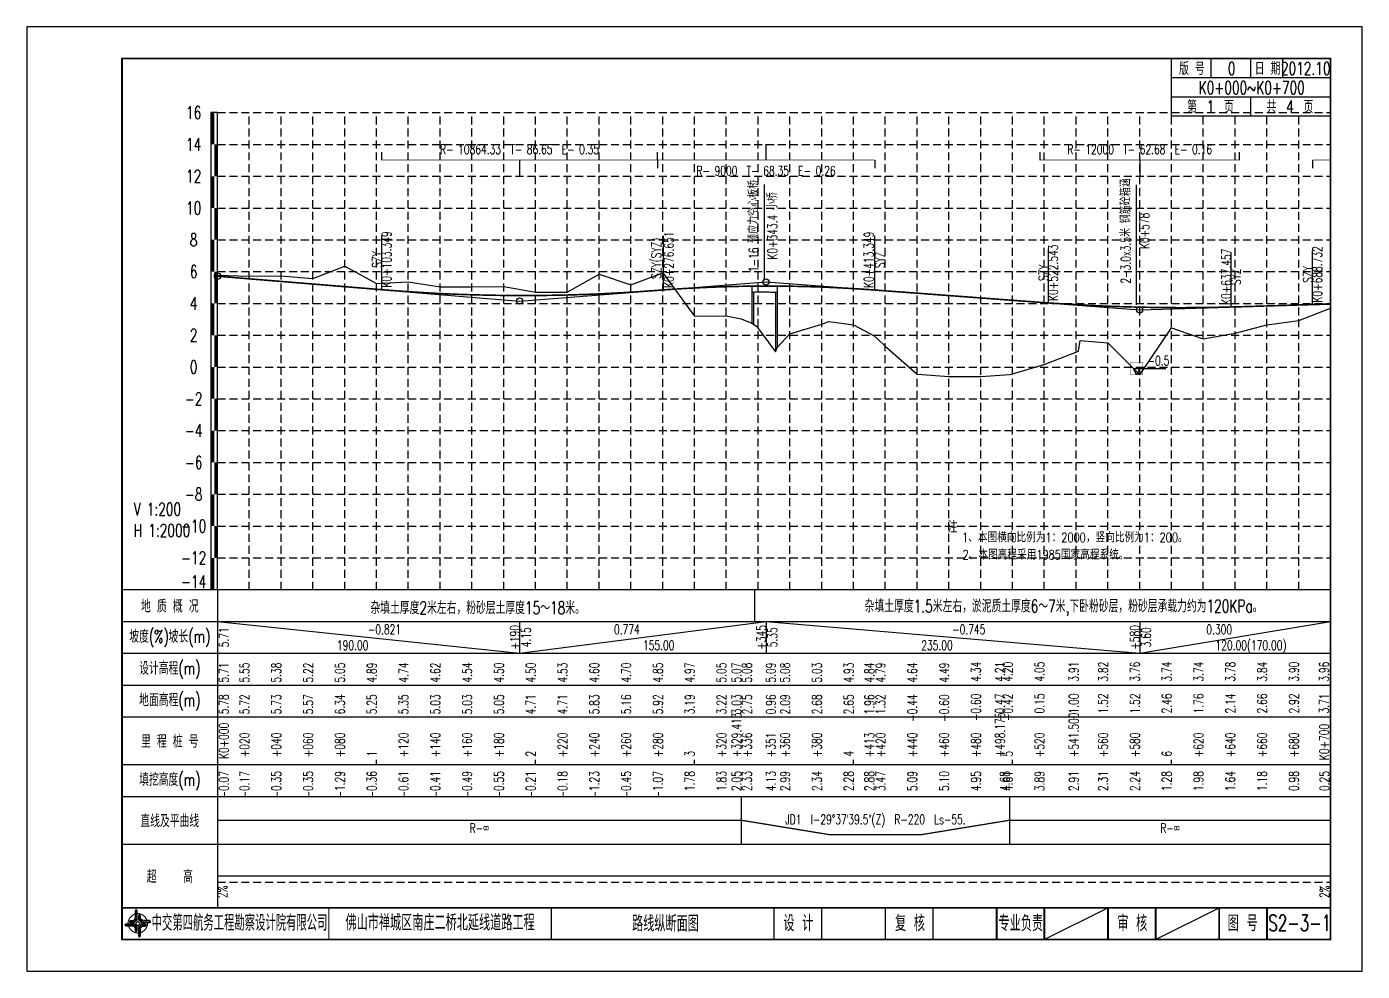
# Model space of a CAD drawing. Header units: inches. Extents: x 284 to 3896, y 3838 to 5329.
# Drawn here: x 284 to 1124, y 4735 to 5329 of the extents above; entities that cross this region are included whole.
import ezdxf
from ezdxf.enums import TextEntityAlignment as Align

# ---------------------------------------------------------------- set-up
doc = ezdxf.new("R2010")
doc.units = ezdxf.units.IN
doc.header["$LTSCALE"] = 10
doc.linetypes.add('DASHED', pattern=[0.75, 0.5, -0.25])
for name, color, linetype in [('BPD1', 5, 'Continuous'), ('dmx', 7, 'Continuous'), ('pm', 7, 'Continuous'), ('shuju', 7, 'Continuous'), ('sjx', 1, 'Continuous'), ('xuxian', 6, 'ByLayer'), ('变坡点', 5, 'Continuous'), ('图框', 7, 'Continuous'), ('左超高', 6, 'ByLayer'), ('文字', 7, 'Continuous'), ('构造物', 6, 'Continuous'), ('标尺', 3, 'Continuous'), ('栏目', 3, 'Continuous'), ('桥梁', 6, 'Continuous'), ('次轮廓线', 7, 'Continuous'), ('网格', 250, 'ByLayer'), ('网格1', 252, 'ByLayer'), ('超高中心', 7, 'Continuous')]:
    doc.layers.add(name, color=color, linetype=linetype)
doc.styles.get("Standard").update_dxf_attribs({"font": 'simplex1.shx', "width": 0.7, "bigfont": 'hztxt.shx'})
doc.styles.add('变坡点', font='simplex1.shx', dxfattribs={"width": 0.7, "bigfont": 'hztxt.shx'})

# ---------------------------------------------------------------- blocks, each defined once
blk = doc.blocks.new('tb')
at = {"lineweight": -3}
h = blk.add_hatch(color=256, dxfattribs=at)
h.paths.add_polyline_path([(-1.23, -0.13), (-3.78, -0.14), (-4.14, -0.41), (-1.4, -0.44), (-0.56, -1.24), (-0.54, -2.62), (-0.27, -2.2), (-0.26, -1.06)])
h.paths.add_polyline_path([(0.13, -1.08), (0.14, -3.86), (0.41, -4.26), (0.44, -1.24), (1.25, -0.43), (2.66, -0.43), (2.26, -0.16), (1.07, -0.15)])
h.paths.add_polyline_path([(1.08, 0.3), (3.62, 0.3), (4.02, 0.56), (1.25, 0.57), (0.43, 1.39), (0.43, 2.8), (0.16, 2.41), (0.15, 1.24)])
h.paths.add_polyline_path([(-0.28, 1.21), (-0.28, 3.99), (-0.56, 4.39), (-0.57, 1.41), (-1.38, 0.6), (-2.74, 0.56), (-2.33, 0.3), (-1.2, 0.29)])
for p, q in [((-0.56, 4.39), (-0.57, 1.41)), ((-1.38, 0.6), (-2.74, 0.56)), ((-0.57, 1.41), (-1.38, 0.6)), ((0.43, 2.8), (0.43, 1.39)), ((0.43, 1.39), (1.25, 0.57)), ((1.25, 0.57), (4.02, 0.56)), ((-4.14, -0.41), (-1.4, -0.44)), ((-1.4, -0.44), (-0.56, -1.24)), ((-0.56, -1.24), (-0.54, -2.62)), ((0.41, -4.26), (0.44, -1.24)), ((0.44, -1.24), (1.25, -0.43)), ((1.25, -0.43), (2.66, -0.43))]:
    blk.add_line(p, q, dxfattribs=at)
at = {"lineweight": -3, "flags": 128}
for points in [[(-0.9, 3.99), (-0.9, 1.58), (-1.53, 0.91), (-2.34, 0.91), (-2.74, 0.56), (-2.33, 0.3), (-1.2, 0.29), (-0.28, 1.21), (-0.28, 3.99), (-0.56, 4.39)], [(-0.04, 0.77), (0.68, 0.04), (-0.04, -0.69), (-0.77, 0.05)], [(3.62, 0.92), (1.43, 0.92), (0.77, 1.54), (0.77, 2.38), (0.43, 2.8), (0.16, 2.41), (0.15, 1.24), (1.08, 0.3), (3.62, 0.3), (4.02, 0.56)], [(-3.73, -0.76), (-1.54, -0.76), (-0.89, -1.39), (-0.89, -2.21), (-0.54, -2.62), (-0.27, -2.2), (-0.26, -1.06), (-1.23, -0.13), (-3.78, -0.14), (-4.14, -0.41)], [(0.75, -3.85), (0.75, -1.43), (1.4, -0.78), (2.26, -0.78), (2.66, -0.43), (2.26, -0.16), (1.07, -0.15), (0.13, -1.08), (0.14, -3.86), (0.41, -4.26)]]:
    blk.add_lwpolyline(points, close=True, dxfattribs=at)
at = {"lineweight": -3, "const_width": 0.35, "flags": 128}
for points in [[(-0.9, 3.02, 0.324167), (-3.16, -0.14)], [(2.88, 0.92, 0.324403), (-0.24, 3.15)], [(0.75, -2.86, 0.325418), (3.02, 0.26)], [(-2.98, -0.76, 0.322976), (0.14, -2.98)]]:
    blk.add_lwpolyline(points, format="xyb", dxfattribs=at)
blk = doc.blocks.new('123')
at = {"linetype": 'Continuous'}
blk.add_lwpolyline([(1123.87, 4734.71), (1123.87, 5328.71), (283.87, 5328.71), (283.87, 4734.71)], close=True, dxfattribs=at)

msp = doc.modelspace()

# ---------------------------------------------------------------- linework, layer by layer
for p, q in [((1073.87, 5296.71), (1073.87, 5308.71)), ((923.87, 4754.71), (963.87, 4774.71))]:
    msp.add_line(p, q)
at = {"linetype": 'Continuous', "const_width": 1.2}
msp.add_lwpolyline([(1103.87, 5308.71), (343.87, 5308.71), (343.87, 4754.71), (1103.87, 4754.71), (1103.87, 5308.71)], dxfattribs=at)
at = {"const_width": 0.8}
msp.add_lwpolyline([(343.87, 4774.71), (1103.87, 4774.71)], dxfattribs=at)
at = {"layer": 'BPD1', "color": 7}
for p, q in [((403.87, 4954.71), (593.87, 4934.71)), ((593.87, 4934.71), (748.87, 4954.71)), ((748.87, 4954.71), (983.87, 4934.71)), ((983.87, 4954.71), (983.87, 4934.71)), ((983.87, 4934.71), (1103.87, 4954.71))]:
    msp.add_line(p, q, dxfattribs=at)
at = {"layer": 'BPD1', "color": 7, "const_width": 0.2, "flags": 128}
for points in [[(977.87, 5117.71), (977.87, 5109.71)], [(977.87, 5117.71), (985.87, 5117.71)], [(985.87, 5117.71), (985.87, 5109.71)], [(977.87, 5109.71), (985.87, 5109.71)]]:
    msp.add_lwpolyline(points, dxfattribs=at)
at = {"layer": 'BPD1', "color": 7}
msp.add_lwpolyline([(983.87, 5113.71), (981.87, 5109.71), (979.87, 5113.71), (1000.34, 5113.71)], dxfattribs=at)
at = {"layer": 'dmx', "flags": 128}
msp.add_lwpolyline([(403.87, 5172.52), (423.87, 5171.88), (443.87, 5172.03), (463.87, 5170.41), (483.87, 5178.15), (503.87, 5167.17), (523.87, 5168.19), (543.87, 5165.06), (563.87, 5165.05), (583.87, 5165.26), (603.87, 5161.8), (623.87, 5161.85), (643.87, 5173.02), (663.87, 5166.29), (683.87, 5173.9), (703.87, 5146.63), (723.87, 5146.92), (733.28, 5144.97), (739.87, 5142.26), (742.87, 5140.36), (754.87, 5124.29), (755.87, 5126.9), (763.87, 5135.59), (783.87, 5141.56), (788.28, 5143.4), (803.87, 5141.23), (816.87, 5134.36), (818.87, 5132.44), (823.87, 5127.92), (843.87, 5110.27), (847.04, 5110.01), (863.87, 5108.68), (883.87, 5108.67), (902.04, 5110.02), (903.87, 5110.53), (923.87, 5116.26), (945.37, 5124.76), (946.37, 5131.48), (963.87, 5129.89), (983.87, 5109.71), (1003.87, 5139.3), (1023.87, 5132.36), (1043.87, 5136.08), (1063.87, 5141.29), (1083.87, 5143.96), (1103.87, 5151.77)], dxfattribs=at)
at = {"layer": 'pm', "flags": 128}
msp.add_lwpolyline([(403.87, 4829.71, 0.8, 0.8, 0), (733.28, 4829.71, 0.8, 0.8, 0), (788.28, 4820.71, 0.8, 0.8, 0), (847.04, 4820.71, 0.8, 0.8, 0), (902.04, 4829.71, 0.8, 0.8, 0), (1103.87, 4829.71, 0.8, 0.8, 0)], format="xyseb", dxfattribs=at)
at = {"layer": 'shuju'}
for p, q in [((593.87, 4954.71), (593.87, 4934.71)), ((748.87, 4954.71), (748.87, 4934.71)), ((343.87, 4914.71), (1103.87, 4914.71)), ((343.87, 4894.71), (1103.87, 4894.71)), ((343.87, 4864.71), (1103.87, 4864.71)), ((503.87, 4864.71), (503.87, 4867.71)), ((603.87, 4864.71), (603.87, 4867.71)), ((703.87, 4864.71), (703.87, 4867.71)), ((803.87, 4864.71), (803.87, 4867.71)), ((903.87, 4864.71), (903.87, 4867.71)), ((1003.87, 4864.71), (1003.87, 4867.71))]:
    msp.add_line(p, q, dxfattribs=at)
at = {"layer": 'sjx', "const_width": 1, "flags": 128}
msp.add_lwpolyline([(403.87, 5171.81), (507.21, 5163.33), (512.21, 5162.93), (517.21, 5162.55), (522.21, 5162.2), (527.21, 5161.87), (532.21, 5161.56), (537.21, 5161.28), (542.21, 5161.02), (547.21, 5160.78), (552.21, 5160.57), (557.21, 5160.37), (562.21, 5160.2), (567.21, 5160.06), (572.21, 5159.94), (577.21, 5159.84), (582.21, 5159.76), (587.21, 5159.71), (592.21, 5159.67), (597.21, 5159.67), (602.21, 5159.68), (607.21, 5159.72), (612.21, 5159.78), (617.21, 5159.87), (622.21, 5159.97), (627.21, 5160.1), (632.21, 5160.26), (637.21, 5160.43), (642.21, 5160.63), (647.21, 5160.85), (652.21, 5161.1), (657.21, 5161.37), (662.21, 5161.66), (667.21, 5161.97), (672.21, 5162.31), (677.21, 5162.67), (680.52, 5162.92), (685.52, 5163.3), (690.52, 5163.64), (695.52, 5163.96), (700.52, 5164.25), (705.52, 5164.51), (710.52, 5164.74), (715.52, 5164.95), (720.52, 5165.13), (725.52, 5165.28), (730.52, 5165.4), (735.52, 5165.5), (740.52, 5165.57), (745.52, 5165.61), (750.52, 5165.62), (755.52, 5165.6), (760.52, 5165.56), (765.52, 5165.49), (770.52, 5165.39), (775.52, 5165.26), (780.52, 5165.11), (785.52, 5164.93), (790.52, 5164.72), (795.52, 5164.48), (800.52, 5164.21), (805.52, 5163.92), (810.52, 5163.6), (815.52, 5163.25), (817.21, 5163.12), (921.18, 5155.38), (926.18, 5155.02), (931.18, 5154.68), (936.18, 5154.36), (941.18, 5154.06), (946.18, 5153.78), (951.18, 5153.52), (956.18, 5153.29), (961.18, 5153.07), (966.18, 5152.87), (971.18, 5152.7), (976.18, 5152.55), (981.18, 5152.41), (986.18, 5152.3), (991.18, 5152.21), (996.18, 5152.14), (1001.18, 5152.09), (1006.18, 5152.06), (1011.18, 5152.05), (1016.18, 5152.07), (1021.18, 5152.1), (1026.18, 5152.16), (1031.18, 5152.23), (1036.18, 5152.33), (1041.18, 5152.45), (1046.18, 5152.58), (1046.55, 5152.59), (1092.6, 5153.98), (1097.6, 5154.12), (1102.6, 5154.25), (1103.87, 5154.28)], dxfattribs=at)
at = {"layer": 'xuxian'}
for p, q in [((733.28, 4844.71), (733.28, 4814.71)), ((902.04, 4844.71), (902.04, 4814.71))]:
    msp.add_line(p, q, dxfattribs=at)
at = {"layer": '变坡点'}
for p, q in [((748.87, 5244.85), (748.87, 5254.85)), ((507.21, 5244.85), (507.21, 5249.85)), ((593.87, 5244.85), (593.87, 5234.85)), ((680.52, 5244.85), (680.52, 5249.85)), ((680.52, 5244.85), (680.52, 5239.85)), ((817.21, 5244.85), (817.21, 5239.85)), ((921.18, 5244.85), (921.18, 5249.85)), ((983.87, 5244.85), (983.87, 5234.85)), ((1046.55, 5244.85), (1046.55, 5249.85)), ((1092.6, 5244.85), (1092.6, 5239.85)), ((507.21, 5163.33), (507.21, 5197.33)), ((684.29, 5163.21), (684.29, 5197.21)), ((684.29, 5163.21), (684.29, 5197.21)), ((817.21, 5163.12), (817.21, 5197.12)), ((926.41, 5154.99), (926.41, 5188.99)), ((1041.32, 5152.44), (1041.32, 5186.44)), ((1092.6, 5153.98), (1092.6, 5187.98))]:
    msp.add_line(p, q, dxfattribs=at)
at = {"layer": '变坡点', "flags": 128}
for points in [[(507.21, 5244.85, 0.5, 0.5, 0), (680.52, 5244.85, 0.5, 0.5, 0)], [(680.52, 5244.85, 0.5, 0.5, 0), (817.21, 5244.85, 0.5, 0.5, 0)], [(921.18, 5244.85, 0.5, 0.5, 0), (1046.55, 5244.85, 0.5, 0.5, 0)], [(1092.6, 5244.85, 0.5, 0.5, 0), (1103.87, 5244.85, 0.5, 0.5, 0)]]:
    msp.add_lwpolyline(points, format="xyseb", dxfattribs=at)
msp.add_lwpolyline([(403.87, 5171.81), (593.87, 5156.21), (748.87, 5168.21), (983.87, 5150.71), (1103.87, 5154.31)], dxfattribs=at)
at = {"layer": '变坡点'}
for centre in [(403.87, 5171.81), (748.87, 5168.21), (593.87, 5156.21), (983.87, 5150.71)]:
    msp.add_circle(centre, 2, dxfattribs=at)
at = {"layer": '图框', "const_width": 0.8}
msp.add_lwpolyline([(473.87, 4774.71), (473.87, 4754.71)], dxfattribs=at)
at = {"layer": '左超高', "color": 7, "linetype": 'DASHED', "flags": 128}
msp.add_lwpolyline([(403.87, 4790.71), (1103.87, 4790.71)], dxfattribs=at)
at = {"layer": '文字'}
msp.add_line((993.87, 4754.71), (1033.87, 4774.71), dxfattribs=at)
for points, const_width in [([(613.87, 4754.71), (613.87, 4774.71)], 0.8), ([(753.87, 4754.71), (753.87, 4774.71)], 0.8), ([(783.87, 4754.71), (783.87, 4774.71)], 0.8), ([(823.87, 4754.71), (823.87, 4774.71)], 0.8), ([(853.87, 4754.71), (853.87, 4774.71)], 0.8), ([(893.87, 4754.71), (893.87, 4774.71)], 1.2), ([(893.87, 4754.71), (893.87, 4774.71)], 1.2), ([(923.87, 4754.71), (923.87, 4774.71)], 1.2), ([(963.87, 4754.71), (963.87, 4774.71)], 1.2), ([(993.87, 4754.71), (993.87, 4774.71)], 1.2), ([(1033.87, 4754.71), (1033.87, 4774.71)], 1.2), ([(1063.87, 4754.71), (1063.87, 4774.71)], 1.2)]:
    msp.add_lwpolyline(points, dxfattribs=dict(at, const_width=const_width))
at = {"layer": '构造物'}
msp.add_line((981.87, 5153.86), (981.87, 5229.22), dxfattribs=at)
at = {"layer": '标尺'}
for p, q in [((403.87, 5274.71), (399.87, 5274.71)), ((399.87, 4974.71), (399.87, 5274.71)), ((403.87, 4974.71), (403.87, 5274.71)), ((343.87, 4974.71), (1103.87, 4974.71))]:
    msp.add_line(p, q, dxfattribs=at)
at = {"layer": '标尺', "flags": 128}
for points in [[(400.87, 5254.71, 2, 2, 0), (400.87, 5274.71, 2, 2, 0)], [(402.87, 5234.71, 2, 2, 0), (402.87, 5254.71, 2, 2, 0)], [(400.87, 5214.71, 2, 2, 0), (400.87, 5234.71, 2, 2, 0)], [(402.87, 5194.71, 2, 2, 0), (402.87, 5214.71, 2, 2, 0)], [(400.87, 5174.71, 2, 2, 0), (400.87, 5194.71, 2, 2, 0)], [(402.87, 5154.71, 2, 2, 0), (402.87, 5174.71, 2, 2, 0)], [(400.87, 5134.71, 2, 2, 0), (400.87, 5154.71, 2, 2, 0)], [(402.87, 5114.71, 2, 2, 0), (402.87, 5134.71, 2, 2, 0)], [(400.87, 5094.71, 2, 2, 0), (400.87, 5114.71, 2, 2, 0)], [(402.87, 5074.71, 2, 2, 0), (402.87, 5094.71, 2, 2, 0)], [(400.87, 5054.71, 2, 2, 0), (400.87, 5074.71, 2, 2, 0)], [(402.87, 5034.71, 2, 2, 0), (402.87, 5054.71, 2, 2, 0)], [(400.87, 5014.71, 2, 2, 0), (400.87, 5034.71, 2, 2, 0)], [(402.87, 4994.71, 2, 2, 0), (402.87, 5014.71, 2, 2, 0)], [(400.87, 4974.71, 2, 2, 0), (400.87, 4994.71, 2, 2, 0)]]:
    msp.add_lwpolyline(points, format="xyseb", dxfattribs=at)
at = {"layer": '栏目'}
for p, q in [((343.87, 4974.71), (343.87, 4774.71)), ((403.87, 4974.71), (403.87, 4774.71)), ((741.79, 4954.71), (741.79, 4974.71)), ((343.87, 4954.71), (1103.87, 4954.71)), ((343.87, 4934.71), (1103.87, 4934.71)), ((343.87, 4844.71), (1103.87, 4844.71)), ((343.87, 4814.71), (1103.87, 4814.71)), ((343.87, 4774.71), (1103.87, 4774.71))]:
    msp.add_line(p, q, dxfattribs=at)
at = {"layer": '桥梁', "color": 6}
msp.add_line((747.87, 5169.37), (747.87, 5229.47), dxfattribs=at)
at = {"layer": '桥梁'}
for p, q in [((739.87, 5165.78), (739.87, 5142.26)), ((740.87, 5161.88), (740.87, 5141.63)), ((754.87, 5161.86), (754.87, 5124.29)), ((755.87, 5165.75), (755.87, 5126.9))]:
    msp.add_line(p, q, dxfattribs=at)
at = {"layer": '桥梁', "flags": 128}
msp.add_lwpolyline([(739.87, 5161.88), (740.87, 5161.88), (741.87, 5161.89), (742.87, 5161.89), (743.87, 5161.9), (744.87, 5161.9), (745.87, 5161.9), (746.87, 5161.9), (747.87, 5161.9), (748.87, 5161.9), (749.87, 5161.89), (750.87, 5161.89), (751.87, 5161.88), (752.87, 5161.88), (753.87, 5161.87), (754.87, 5161.86), (755.87, 5161.85)], dxfattribs=at)
at = {"layer": '次轮廓线'}
for p, q in [((1003.87, 5272.71), (1003.87, 5308.71)), ((1028.87, 5296.71), (1028.87, 5308.71)), ((1053.87, 5296.71), (1053.87, 5308.71)), ((1003.87, 5296.71), (1103.87, 5296.71)), ((1003.87, 5284.71), (1103.87, 5284.71)), ((1053.87, 5272.71), (1053.87, 5284.71)), ((1003.87, 5272.71), (1103.87, 5272.71))]:
    msp.add_line(p, q, dxfattribs=at)
at = {"layer": '网格', "linetype": 'DASHED'}
for p, q in [((403.87, 5274.71), (1103.87, 5274.71)), ((423.87, 4974.71), (423.87, 5274.71)), ((443.87, 4974.71), (443.87, 5274.71)), ((463.87, 4974.71), (463.87, 5274.71)), ((483.87, 4974.71), (483.87, 5274.71)), ((523.87, 4974.71), (523.87, 5274.71)), ((543.87, 4974.71), (543.87, 5274.71)), ((563.87, 4974.71), (563.87, 5274.71)), ((583.87, 4974.71), (583.87, 5274.71)), ((623.87, 4974.71), (623.87, 5274.71)), ((643.87, 4974.71), (643.87, 5274.71)), ((663.87, 4974.71), (663.87, 5274.71)), ((683.87, 4974.71), (683.87, 5274.71)), ((723.87, 4974.71), (723.87, 5274.71)), ((743.87, 4974.71), (743.87, 5274.71)), ((763.87, 4974.71), (763.87, 5274.71)), ((783.87, 4974.71), (783.87, 5274.71)), ((823.87, 4974.71), (823.87, 5274.71)), ((843.87, 4974.71), (843.87, 5274.71)), ((863.87, 4974.71), (863.87, 5274.71)), ((883.87, 4974.71), (883.87, 5274.71)), ((923.87, 4974.71), (923.87, 5274.71)), ((943.87, 4974.71), (943.87, 5274.71)), ((963.87, 4974.71), (963.87, 5274.71)), ((983.87, 4974.71), (983.87, 5274.71)), ((1023.87, 4974.71), (1023.87, 5274.71)), ((1043.87, 4974.71), (1043.87, 5274.71)), ((1063.87, 4974.71), (1063.87, 5274.71)), ((1083.87, 4974.71), (1083.87, 5274.71)), ((403.87, 5254.71), (1103.87, 5254.71)), ((783.87, 5244.85), (783.87, 5254.85)), ((403.87, 5234.71), (1103.87, 5234.71)), ((403.87, 5194.71), (1103.87, 5194.71)), ((403.87, 5174.71), (1103.87, 5174.71)), ((403.87, 5154.71), (1103.87, 5154.71)), ((403.87, 5134.71), (1103.87, 5134.71)), ((403.87, 5094.71), (1103.87, 5094.71)), ((403.87, 5074.71), (1103.87, 5074.71)), ((403.87, 5054.71), (1103.87, 5054.71)), ((403.87, 5034.71), (1103.87, 5034.71)), ((403.87, 4994.71), (1103.87, 4994.71))]:
    msp.add_line(p, q, dxfattribs=at)
at = {"layer": '网格1', "linetype": 'DASHED'}
for p, q in [((503.87, 4974.71), (503.87, 5274.71)), ((603.87, 4974.71), (603.87, 5274.71)), ((703.87, 4974.71), (703.87, 5274.71)), ((803.87, 4974.71), (803.87, 5274.71)), ((903.87, 4974.71), (903.87, 5274.71)), ((1003.87, 4974.71), (1003.87, 5274.71)), ((403.87, 5214.71), (1103.87, 5214.71)), ((403.87, 5114.71), (1103.87, 5114.71)), ((403.87, 5014.71), (1103.87, 5014.71))]:
    msp.add_line(p, q, dxfattribs=at)
at = {"layer": '超高中心'}
msp.add_line((403.87, 4794.71), (1103.87, 4794.71), dxfattribs=at)

# ---------------------------------------------------------------- block references
at = {"layer": '图框', "lineweight": -3, "xscale": 2, "yscale": 2, "zscale": 2}
msp.add_blockref('tb', (353.86, 4764.72), dxfattribs=at)
at = {"layer": '栏目'}
msp.add_blockref('123', (0, 0), dxfattribs=at)

# ---------------------------------------------------------------- texts
at = {"width": 0.7}
for s, p in [('版 号', (1016.69, 5302.39)), ('0', (1041.69, 5302.39)), ('日 期', (1064.31, 5302.39)), ('2012.10', (1088.28, 5302.39)), ('K0+000~K0+700', (1054.34, 5290.39)), ('第\u30001\u3000页', (1028.37, 5278.39)), ('共\u30004\u3000页', (1078.37, 5278.39))]:
    msp.add_text(s, height=8, dxfattribs=at).set_placement(p, align=Align.MIDDLE_CENTER)
at = {"insert": (351.21, 5029.29), "char_height": 8, "width": 59.6333, "attachment_point": 1}
msp.add_mtext('V 1:200\\P\\pt32;H 1:2000', dxfattribs=at)
at = {"layer": 'BPD1', "color": 7, "width": 0.7}
msp.add_text('-0.5', height=6, dxfattribs=at).set_placement((988.87, 5115.71))
for s, p in [('-0.821', (508.87, 4946.71)), ('0.774', (661.37, 4946.71)), ('-0.745', (876.37, 4946.71)), ('0.300', (1033.87, 4946.71)), ('190.00', (488.87, 4936.71)), ('155.00', (681.37, 4936.71)), ('235.00', (856.37, 4936.71)), ('120.00(170.00)', (1053.87, 4936.71))]:
    msp.add_text(s, height=6, dxfattribs=at).set_placement(p, align=Align.CENTER)
at = {"layer": 'pm', "width": 0.7}
for s, p in [('JD1  I-29°37′39.5″(Z)  R-220  Ls-55.', (817.66, 4829.79)), ('R-∞', (568.57, 4824.71)), ('R-∞', (1002.95, 4824.71))]:
    msp.add_text(s, height=6, dxfattribs=at).set_placement(p, align=Align.MIDDLE)
at = {"layer": 'shuju', "width": 0.7}
for s, p in [('5.71', (407.87, 4944.71)), ('+190', (590.87, 4944.71)), ('4.15', (597.87, 4944.71)), ('+345', (745.87, 4944.71)), ('5.35', (752.87, 4944.71)), ('+580', (980.87, 4944.71)), ('3.60', (987.87, 4944.71)), ('2%', (406.87, 4784.71)), ('2%', (406.87, 4784.71)), ('2%', (1100.12, 4784.71)), ('2%', (1100.12, 4784.71))]:
    msp.add_text(s, height=6, rotation=90, dxfattribs=at).set_placement(p, align=Align.MIDDLE)
for s, p in [('5.71', (404.87, 4928.85)), ('5.78', (404.87, 4908.85)), ('-0.07', (404.87, 4860.61))]:
    msp.add_text(s, height=6, rotation=90, dxfattribs=at).set_placement(p, align=Align.TOP_RIGHT)
for s, p in [('5.55', (423.87, 4928.85)), ('5.38', (443.87, 4928.85)), ('5.22', (463.87, 4928.85)), ('5.05', (483.87, 4928.85)), ('4.89', (503.87, 4928.85)), ('4.74', (523.87, 4928.85)), ('4.62', (543.87, 4928.85)), ('4.54', (563.87, 4928.85)), ('4.50', (583.87, 4928.85)), ('4.50', (603.87, 4928.85)), ('4.53', (623.87, 4928.85)), ('4.60', (643.87, 4928.85)), ('4.70', (663.87, 4928.85)), ('4.85', (683.87, 4928.85)), ('4.97', (703.87, 4928.85)), ('5.05', (723.87, 4928.85)), ('5.07', (733.28, 4928.85)), ('5.08', (739.87, 4928.85)), ('5.09', (754.87, 4928.85)), ('5.08', (763.87, 4928.85)), ('5.03', (783.87, 4928.85)), ('4.93', (803.87, 4928.85)), ('4.84', (816.87, 4928.85)), ('4.79', (823.87, 4928.85)), ('4.64', (843.87, 4928.85)), ('4.49', (863.87, 4928.85)), ('4.34', (883.87, 4929.35)), ('4.21', (899.04, 4929.35)), ('4.20', (903.87, 4929.35)), ('4.05', (923.87, 4929.42)), ('3.91', (945.37, 4929.42)), ('3.82', (963.87, 4929.42)), ('3.76', (983.87, 4929.42)), ('3.74', (1003.87, 4929.42)), ('3.74', (1023.87, 4929.42)), ('3.78', (1043.87, 4929.42)), ('3.84', (1063.87, 4929.42)), ('3.90', (1083.87, 4929.42)), ('3.96', (1102.83, 4929.42)), ('5.72', (423.87, 4908.85)), ('5.73', (443.87, 4908.85)), ('5.57', (463.87, 4908.85)), ('6.34', (483.87, 4908.85)), ('5.25', (503.87, 4908.85)), ('5.35', (523.87, 4908.85)), ('5.03', (543.87, 4908.85)), ('5.03', (563.87, 4908.85)), ('5.05', (583.87, 4908.85)), ('4.71', (603.87, 4908.85)), ('4.71', (623.87, 4908.85)), ('5.83', (643.87, 4908.85)), ('5.16', (663.87, 4908.85)), ('5.92', (683.87, 4908.85)), ('3.19', (703.87, 4908.85)), ('3.22', (723.87, 4908.85)), ('3.03', (733.28, 4908.85)), ('2.75', (739.87, 4908.85)), ('0.96', (754.87, 4908.85)), ('2.09', (763.87, 4908.85)), ('2.68', (783.87, 4908.85)), ('2.65', (803.87, 4908.85)), ('1.96', (816.87, 4908.85)), ('1.32', (823.87, 4908.85)), ('-0.44', (843.87, 4908.85)), ('-0.60', (863.87, 4908.85)), ('-0.60', (883.87, 4909.35)), ('-0.47', (899.04, 4909.35)), ('-0.42', (903.87, 4909.35)), ('0.15', (923.87, 4909.42)), ('1.00', (945.37, 4909.42)), ('1.52', (963.87, 4909.42)), ('1.52', (983.87, 4909.42)), ('2.46', (1003.87, 4909.42)), ('1.76', (1023.87, 4909.42)), ('2.14', (1043.87, 4909.42)), ('2.66', (1063.87, 4909.42)), ('2.92', (1083.87, 4909.42)), ('3.71', (1102.83, 4909.42)), ('-0.17', (423.87, 4860.61)), ('-0.35', (443.87, 4860.61)), ('-0.35', (463.87, 4860.61)), ('-1.29', (483.87, 4860.61)), ('-0.36', (503.87, 4860.61)), ('-0.61', (523.87, 4860.61)), ('-0.41', (543.87, 4860.61)), ('-0.49', (563.87, 4860.61)), ('-0.55', (583.87, 4860.61)), ('-0.21', (603.87, 4860.61)), ('-0.18', (623.87, 4860.61)), ('-1.23', (643.87, 4860.61)), ('-0.45', (663.87, 4860.61)), ('-1.07', (683.87, 4860.61)), ('1.78', (703.87, 4860.61)), ('1.83', (723.87, 4860.61)), ('2.05', (733.28, 4860.61)), ('2.33', (739.87, 4860.61)), ('4.13', (754.87, 4860.61)), ('2.99', (763.87, 4860.61)), ('2.34', (783.87, 4860.61)), ('2.28', (803.87, 4860.61)), ('2.88', (816.87, 4860.61)), ('3.47', (823.87, 4860.61)), ('5.09', (843.87, 4860.61)), ('5.10', (863.87, 4860.61)), ('4.95', (883.87, 4860.61)), ('4.68', (902.04, 4860.61)), ('4.61', (903.87, 4860.61)), ('3.89', (923.87, 4860.61)), ('2.91', (945.37, 4860.61)), ('2.31', (963.87, 4860.61)), ('2.24', (983.87, 4860.61)), ('1.28', (1003.87, 4860.61)), ('1.98', (1023.87, 4860.61)), ('1.64', (1043.87, 4860.61)), ('1.18', (1063.87, 4860.61)), ('0.98', (1083.87, 4860.61)), ('0.25', (1103.08, 4860.61))]:
    msp.add_text(s, height=6, rotation=90, dxfattribs=at).set_placement(p, align=Align.RIGHT)
msp.add_text('K0+000', height=6, rotation=90, dxfattribs=at).set_placement((404.87, 4868.14), align=Align.TOP_LEFT)
for s, p in [('+329.413', (733.28, 4869.35)), ('+498.175', (899.04, 4869.35)), ('+541.500', (945.37, 4869.35)), ('K0+700', (1102.87, 4867.47)), ('+020', (423.87, 4869.35)), ('+040', (443.87, 4869.35)), ('+060', (463.87, 4869.35)), ('+080', (483.87, 4869.35)), ('+120', (523.87, 4869.35)), ('+140', (543.87, 4869.35)), ('+160', (563.87, 4869.35)), ('+180', (583.87, 4869.35)), ('+220', (623.87, 4869.35)), ('+240', (643.87, 4869.35)), ('+260', (663.87, 4869.35)), ('+280', (683.87, 4869.35)), ('+320', (723.87, 4869.35)), ('+336', (739.87, 4869.35)), ('+351', (754.87, 4869.35)), ('+360', (763.87, 4869.35)), ('+380', (783.87, 4869.35)), ('+413', (816.87, 4869.35)), ('+420', (823.87, 4869.35)), ('+440', (843.87, 4869.35)), ('+460', (863.87, 4869.35)), ('+480', (883.87, 4869.35)), ('+520', (923.87, 4869.35)), ('+560', (963.87, 4869.35)), ('+580', (983.87, 4869.35)), ('+620', (1023.87, 4869.35)), ('+640', (1043.87, 4869.35)), ('+660', (1063.87, 4869.35)), ('+680', (1083.87, 4869.35)), ('2', (603.87, 4869.71)), ('3', (703.87, 4869.71)), ('4', (803.87, 4869.71)), ('5', (903.87, 4869.71)), ('6', (1003.87, 4869.71)), ('1', (503.87, 4869.71))]:
    msp.add_text(s, height=6, rotation=90, dxfattribs=at).set_placement(p)
at = {"layer": '变坡点', "width": 0.7}
for s, p in [('R- 10864.33  T- 86.65  E- 0.35', (593.87, 5251.6)), ('R- 12000  T- 62.68  E- 0.16', (983.87, 5251.6)), ('R- 9000  T- 68.35  E- 0.26', (748.87, 5238.1))]:
    msp.add_text(s, height=6, dxfattribs=at).set_placement(p, align=Align.MIDDLE)
at = {"layer": '变坡点', "style": '变坡点', "width": 0.7}
for s, p in [('K0+103.349', (510.21, 5182.33)), ('SZY(SYZ)', (680.23, 5183.1)), ('K0+276.651', (687.75, 5182.21)), ('K0+413.349', (813.47, 5182.12)), ('SZY', (504.21, 5182.33)), ('SYZ', (820.51, 5182.12)), ('K0+522.543', (929.41, 5173.99)), ('K0+637.457', (1038.32, 5171.44)), ('K0+688.732', (1095.6, 5172.98)), ('SZY', (923.41, 5173.99)), ('SYZ', (1044.32, 5171.44)), ('SZY', (1089.6, 5172.98))]:
    msp.add_text(s, height=6, rotation=90, dxfattribs=at).set_placement(p, align=Align.MIDDLE)
at = {"layer": '图框', "width": 0.75}
for s, height, p in [('注', 7.5, (863.06, 5010.41)), ('   1、本图横向比例为1：2000，竖向比例为1：200。', 6, (862.11, 5004.52)), ('   2、本图高程采用1985国家高程系统。', 6, (862.43, 4993.64))]:
    msp.add_text(s, height=height, dxfattribs=at).set_placement(p)
at = {"layer": '图框'}
for s, width, p in [('中交第四航务工程勘察设计院有限公司', 0.65, (417.73, 4765.21)), ('佛山市禅城区南庄二桥北延线道路工程', 0.7, (543.87, 4765.34))]:
    msp.add_text(s, height=10, dxfattribs=dict(at, width=width)).set_placement(p, align=Align.MIDDLE_CENTER)
at = {"layer": '文字', "width": 0.7}
for s, p in [('设 计', (769.19, 4764.9)), ('复 核', (839.38, 4764.9)), ('专业负责', (909.08, 4764.9)), ('审 核', (979.24, 4764.9)), ('图 号', (1048.63, 4764.9)), ('S2-3-1', (1084.54, 4765.11))]:
    msp.add_text(s, height=10, dxfattribs=at).set_placement(p, align=Align.MIDDLE_CENTER)
msp.add_attdef('路线纵断面图', text='图 纸 名 称', height=10, dxfattribs=at).set_placement((685.61, 4764.71), align=Align.MIDDLE_CENTER)
at = {"layer": '标尺', "width": 0.7}
for s, p in [('16', (388.87, 5274.71)), ('14', (388.87, 5254.71)), ('12', (388.87, 5234.71)), ('10', (388.87, 5214.71)), ('8', (388.87, 5194.71)), ('6', (388.87, 5174.71)), ('4', (388.87, 5154.71)), ('2', (388.87, 5134.71)), ('0', (388.87, 5114.71)), ('-2', (388.87, 5094.71)), ('-4', (388.87, 5074.71)), ('-6', (388.87, 5054.71)), ('-8', (388.87, 5034.71)), ('-10', (388.87, 5014.71)), ('-12', (388.87, 4994.71)), ('-14', (388.87, 4979.71))]:
    msp.add_text(s, height=8, dxfattribs=at).set_placement(p, align=Align.MIDDLE)
at = {"layer": '栏目', "width": 0.7}
for s, p in [('地 质 概 况', (373.87, 4964.71)), ('杂填土厚度2米左右，粉砂层土厚度15～18米。', (567.5, 4963.6)), ('杂填土厚度1.5米左右，淤泥质土厚度6～7米,下卧粉砂层，粉砂层承载力约为120KPa。', (936, 4963.6)), ('坡度(%)坡长(m)', (373.87, 4944.71)), ('设计高程(m)', (373.87, 4924.71)), ('地面高程(m)', (373.87, 4904.71)), ('里 程 桩 号', (373.87, 4879.71)), ('填挖高度(m)', (373.87, 4854.71)), ('直线及平曲线', (373.87, 4829.71)), ('超    高', (373.87, 4794.71))]:
    msp.add_text(s, height=8, dxfattribs=at).set_placement(p, align=Align.MIDDLE)
at = {"layer": '桥梁', "color": 6, "width": 0.7}
for s, p in [('1-16 预应力空心板桥', (745.87, 5203.42)), ('2-3.0x3.5米 钢筋砼箱涵', (979.87, 5200.29))]:
    msp.add_text(s, height=6, rotation=90, dxfattribs=at).set_placement(p, align=Align.BOTTOM_CENTER)
for s, p in [('K0+343.4 小桥', (749.87, 5203.42)), ('K0+578', (983.87, 5200.29))]:
    msp.add_text(s, height=6, rotation=90, dxfattribs=at).set_placement(p, align=Align.TOP_CENTER)

doc.saveas('drawing.dxf')
